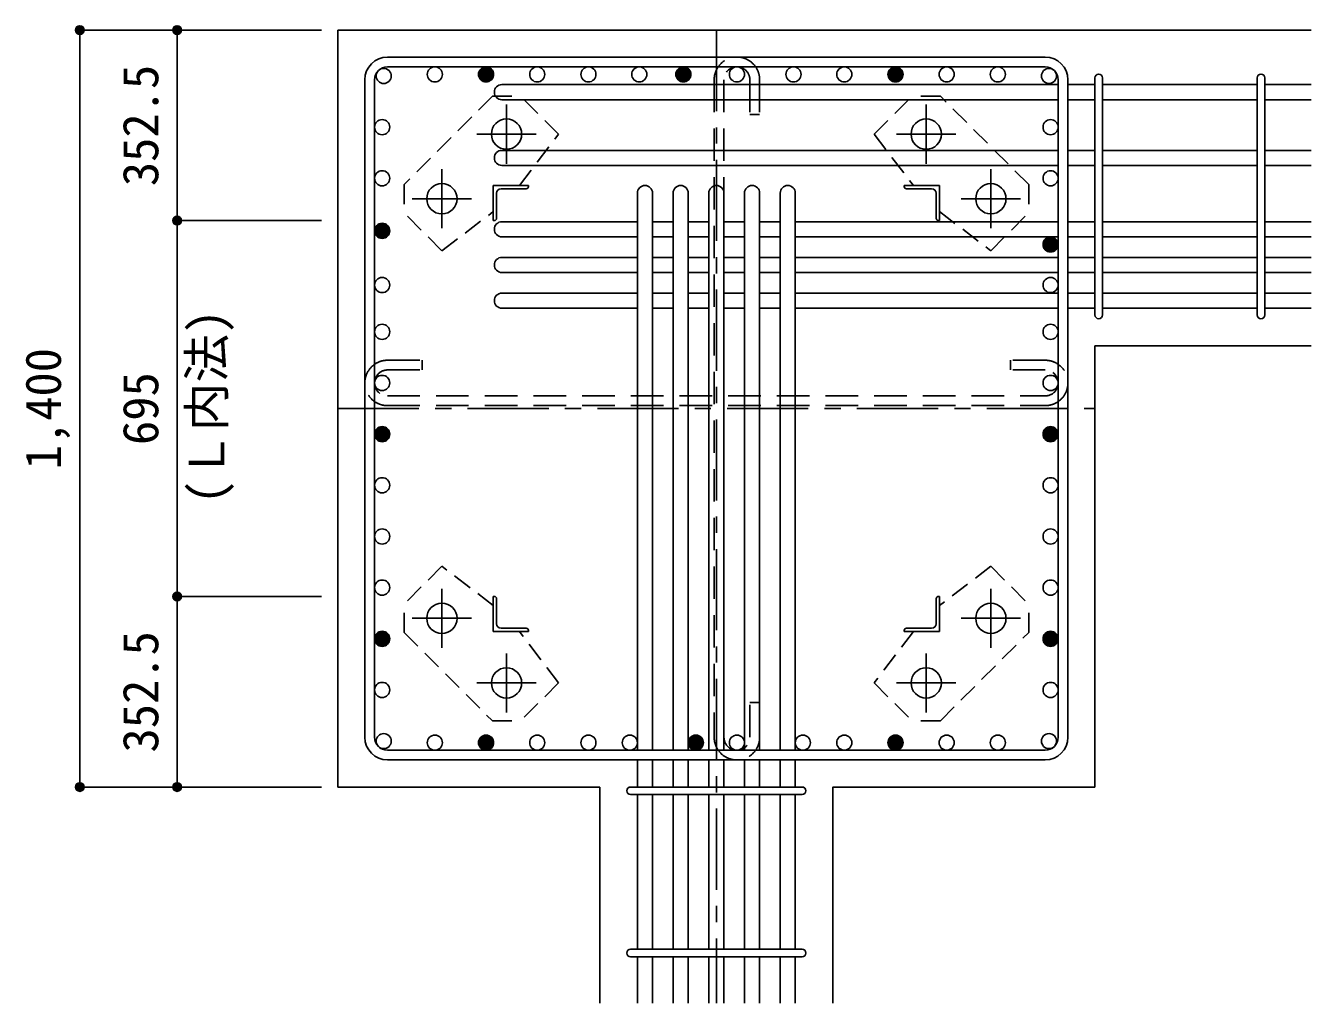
# Model space of a CAD drawing. Units: millimetres at full size, sheet at 1:30. Extents: x -5973 to 5954, y -4195 to 4201.
# Drawn here: x -725 to 1652, y 1423 to 3231 of the extents above; entities that cross this region are included whole.
import ezdxf
from ezdxf.enums import TextEntityAlignment as Align

# ---------------------------------------------------------------- set-up
doc = ezdxf.new("R2010")
doc.units = ezdxf.units.MM
doc.header["$LTSCALE"] = 30
doc.header["$PDMODE"] = 32
doc.header["$PDSIZE"] = 15
for name, pattern in [('CHAIN1', [8, 5, -1, 1, -1]), ('DASHED1', [1.8, 1.2, -0.6]), ('DASHED2', [3, 2, -1])]:
    doc.linetypes.add(name, pattern=pattern)
for name, color, linetype in [('0-1_躯体線', 2, 'Continuous'), ('0-2_アンカーボルト', 4, 'CHAIN1'), ('0-3_立上り筋', 4, 'Continuous'), ('0-4_フープ筋', 7, 'Continuous'), ('0-5_基礎梁筋', 7, 'Continuous'), ('0-6_スタラップ筋', 7, 'Continuous'), ('0-7_文字', 4, 'Continuous'), ('0-9_プレート', 4, 'DASHED1'), ('0-A_アングル', 4, 'Continuous'), ('0-C', 7, 'DASHED2'), ('0-D_寸法', 4, 'Continuous')]:
    doc.layers.add(name, color=color, linetype=linetype)
doc.styles.add('ＭＳ ゴシック', font='')
doc.styles.get('ＭＳ ゴシック').set_extended_font_data('MS Gothic')

msp = doc.modelspace()

# ---------------------------------------------------------------- linework, layer by layer
at = {"layer": '0-1_躯体線'}
for p, q in [((1652.44, 3223.3), (-147.56, 3223.3)), ((-147.56, 3223.3), (-147.56, 1823.3)), ((1252.44, 2639.3), (1652.44, 2639.3)), ((1252.44, 1823.3), (1252.44, 2639.3)), ((-147.56, 1823.3), (336.94, 1823.3)), ((336.94, 1423.3), (336.94, 1823.3))]:
    msp.add_line(p, q, dxfattribs=at)
msp.add_lwpolyline([(767.94, 1423.3), (767.94, 1823.3), (1252.44, 1823.3)], dxfattribs=at)
at = {"layer": '0-2_アンカーボルト'}
for p, q in [((164.44, 2976.1), (164.44, 3085.6)), ((940.44, 3085.6), (940.44, 2976.1)), ((109.63, 3030.8), (219.13, 3030.8)), ((885.74, 3030.8), (995.24, 3030.8)), ((44.94, 2856.6), (44.94, 2966.1)), ((1059.94, 2966.1), (1059.94, 2856.6)), ((-9.87, 2911.3), (99.63, 2911.3)), ((1005.24, 2911.3), (1114.74, 2911.3)), ((44.94, 2080.5), (44.94, 2190)), ((1059.94, 2190), (1059.94, 2080.5)), ((99.64, 2135.3), (-9.86, 2135.3)), ((1114.74, 2135.3), (1005.24, 2135.3)), ((164.44, 1961), (164.44, 2070.5)), ((940.44, 2070.5), (940.44, 1961)), ((219.14, 2015.8), (109.64, 2015.8)), ((995.24, 2015.8), (885.74, 2015.8))]:
    msp.add_line(p, q, dxfattribs=at)
at = {"layer": '0-2_アンカーボルト', "color": 3, "linetype": 'Continuous'}
for centre in [(164.44, 3030.8), (940.44, 3030.8), (44.94, 2911.3), (1059.94, 2911.3), (44.94, 2135.3), (1059.94, 2135.3), (164.44, 2015.8), (940.44, 2015.8)]:
    msp.add_circle(centre, 28, dxfattribs=at)
at = {"layer": '0-3_立上り筋', "color": 3}
for centre in [(-62.63, 3138.37), (31.99, 3141.3), (126.62, 3141.3), (221.24, 3141.3), (315.87, 3141.3), (409.94, 3141.3), (491.44, 3141.3), (590.44, 3141.3), (694.94, 3141.3), (789, 3141.3), (883.63, 3141.3), (978.26, 3141.3), (1072.88, 3141.3), (1167.51, 3138.37), (-65.56, 3043.74), (1170.44, 3043.74), (-65.56, 2949.12), (1170.44, 2949.12), (-65.56, 2851.8), (1170.44, 2826.8), (-65.56, 2751.7), (1170.44, 2751.7), (-65.56, 2665.24), (1170.44, 2665.24), (-65.56, 2570.61), (1170.44, 2570.61), (-65.56, 2475.99), (1170.44, 2475.99), (-65.56, 2381.36), (1170.44, 2381.36), (-65.56, 2286.73), (1170.44, 2286.73), (-65.56, 2192.11), (1170.44, 2192.11), (-65.56, 2097.48), (1170.44, 2097.48), (-65.56, 2002.85), (1170.44, 2002.85), (-62.63, 1908.23), (31.99, 1905.3), (126.62, 1905.3), (221.24, 1905.3), (315.87, 1905.3), (392.44, 1905.3), (514.44, 1905.3), (590.44, 1905.3), (712.44, 1905.3), (789, 1905.3), (883.63, 1905.3), (978.26, 1905.3), (1072.88, 1905.3), (1167.51, 1908.23)]:
    msp.add_circle(centre, 14, dxfattribs=at)
at = {"layer": '0-3_立上り筋'}
for centre, radius in [((126.62, 3141.3), 12.6), ((126.62, 3141.3), 11.2), ((126.62, 3141.3), 9.8), ((126.62, 3141.3), 8.4), ((126.62, 3141.3), 7), ((126.62, 3141.3), 5.6), ((126.62, 3141.3), 4.2), ((126.62, 3141.3), 2.8), ((126.62, 3141.3), 1.4), ((491.44, 3141.3), 12.6), ((491.44, 3141.3), 11.2), ((491.44, 3141.3), 9.8), ((491.44, 3141.3), 8.4), ((491.44, 3141.3), 7), ((491.44, 3141.3), 5.6), ((491.44, 3141.3), 4.2), ((491.44, 3141.3), 2.8), ((491.44, 3141.3), 1.4), ((883.63, 3141.3), 12.6), ((883.63, 3141.3), 11.2), ((883.63, 3141.3), 9.8), ((883.63, 3141.3), 8.4), ((883.63, 3141.3), 7), ((883.63, 3141.3), 5.6), ((883.63, 3141.3), 4.2), ((883.63, 3141.3), 2.8), ((883.63, 3141.3), 1.4), ((-65.56, 2851.8), 12.6), ((-65.56, 2851.8), 11.2), ((-65.56, 2851.8), 9.8), ((-65.56, 2851.8), 8.4), ((-65.56, 2851.8), 7), ((-65.56, 2851.8), 5.6), ((-65.56, 2851.8), 4.2), ((-65.56, 2851.8), 2.8), ((-65.56, 2851.8), 1.4), ((1170.44, 2826.8), 12.6), ((1170.44, 2826.8), 11.2), ((1170.44, 2826.8), 9.8), ((1170.44, 2826.8), 8.4), ((1170.44, 2826.8), 7), ((1170.44, 2826.8), 5.6), ((1170.44, 2826.8), 4.2), ((1170.44, 2826.8), 2.8), ((1170.44, 2826.8), 1.4), ((-65.56, 2475.99), 12.6), ((-65.56, 2475.99), 11.2), ((-65.56, 2475.99), 9.8), ((-65.56, 2475.99), 8.4), ((-65.56, 2475.99), 7), ((-65.56, 2475.99), 5.6), ((-65.56, 2475.99), 4.2), ((-65.56, 2475.99), 2.8), ((-65.56, 2475.99), 1.4), ((1170.44, 2475.99), 12.6), ((1170.44, 2475.99), 11.2), ((1170.44, 2475.99), 9.8), ((1170.44, 2475.99), 8.4), ((1170.44, 2475.99), 7), ((1170.44, 2475.99), 5.6), ((1170.44, 2475.99), 4.2), ((1170.44, 2475.99), 2.8), ((1170.44, 2475.99), 1.4), ((-65.56, 2097.48), 12.6), ((-65.56, 2097.48), 11.2), ((-65.56, 2097.48), 9.8), ((-65.56, 2097.48), 8.4), ((-65.56, 2097.48), 7), ((-65.56, 2097.48), 5.6), ((-65.56, 2097.48), 4.2), ((-65.56, 2097.48), 2.8), ((-65.56, 2097.48), 1.4), ((1170.44, 2097.48), 12.6), ((1170.44, 2097.48), 11.2), ((1170.44, 2097.48), 9.8), ((1170.44, 2097.48), 8.4), ((1170.44, 2097.48), 7), ((1170.44, 2097.48), 5.6), ((1170.44, 2097.48), 4.2), ((1170.44, 2097.48), 2.8), ((1170.44, 2097.48), 1.4), ((126.62, 1905.3), 12.6), ((126.62, 1905.3), 11.2), ((126.62, 1905.3), 9.8), ((126.62, 1905.3), 8.4), ((126.62, 1905.3), 7), ((126.62, 1905.3), 5.6), ((126.62, 1905.3), 4.2), ((126.62, 1905.3), 2.8), ((126.62, 1905.3), 1.4), ((514.44, 1905.3), 12.6), ((514.44, 1905.3), 11.2), ((514.44, 1905.3), 9.8), ((514.44, 1905.3), 8.4), ((514.44, 1905.3), 7), ((514.44, 1905.3), 5.6), ((514.44, 1905.3), 4.2), ((514.44, 1905.3), 2.8), ((514.44, 1905.3), 1.4), ((883.63, 1905.3), 12.6), ((883.63, 1905.3), 11.2), ((883.63, 1905.3), 9.8), ((883.63, 1905.3), 8.4), ((883.63, 1905.3), 7), ((883.63, 1905.3), 5.6), ((883.63, 1905.3), 4.2), ((883.63, 1905.3), 2.8), ((883.63, 1905.3), 1.4)]:
    msp.add_circle(centre, radius, dxfattribs=at)
at = {"layer": '0-4_フープ筋'}
for p, q in [((-55.56, 3173.3), (1160.44, 3173.3)), ((-55.56, 3155.3), (1160.44, 3155.3)), ((-97.56, 3131.3), (-97.56, 1915.3)), ((-79.56, 3131.3), (-79.56, 1915.3)), ((1184.44, 3131.3), (1184.44, 1915.3)), ((1202.44, 3131.3), (1202.44, 1915.3)), ((-55.56, 1891.3), (1160.44, 1891.3)), ((-55.56, 1873.3), (1160.44, 1873.3))]:
    msp.add_line(p, q, dxfattribs=at)
for centre, radius, start, end in [((-55.56, 3131.3), 42, 90, 180), ((1160.44, 3131.3), 42, 0, 90), ((-55.56, 3131.3), 24, 90, 180), ((1160.44, 3131.3), 24, 0, 90), ((-55.56, 1915.3), 42, 180, 270), ((-55.56, 1915.3), 24, 180, 270), ((1160.44, 1915.3), 42, 270, 0), ((1160.44, 1915.3), 24, 270, 0)]:
    msp.add_arc(centre, radius, start, end, dxfattribs=at)
at = {"layer": '0-5_基礎梁筋'}
for p, q in [((1184.44, 3122.37), (155.94, 3122.37)), ((1252.44, 3122.37), (1202.44, 3122.37)), ((1552.44, 3122.37), (1266.44, 3122.37)), ((1652.44, 3122.37), (1566.44, 3122.37)), ((1184.44, 3094.37), (155.94, 3094.37)), ((1252.44, 3094.37), (1202.44, 3094.37)), ((1552.44, 3094.37), (1266.44, 3094.37)), ((1652.44, 3094.37), (1566.44, 3094.37)), ((1184.44, 3000.8), (155.94, 3000.8)), ((1252.44, 3000.8), (1202.44, 3000.8)), ((1552.44, 3000.8), (1266.44, 3000.8)), ((1652.44, 3000.8), (1566.44, 3000.8)), ((1184.44, 2972.8), (155.94, 2972.8)), ((1252.44, 2972.8), (1202.44, 2972.8)), ((1552.44, 2972.8), (1266.44, 2972.8)), ((1652.44, 2972.8), (1566.44, 2972.8)), ((406.44, 1891.3), (406.44, 2921.8)), ((434.44, 1891.3), (434.44, 2921.8)), ((472.44, 1891.3), (472.44, 2921.8)), ((500.44, 1891.3), (500.44, 2921.8)), ((538.44, 1891.3), (538.44, 2921.8)), ((566.44, 1891.3), (566.44, 2921.8)), ((604.44, 1891.3), (604.44, 2921.8)), ((632.44, 1891.3), (632.44, 2921.8)), ((670.44, 1891.3), (670.44, 2921.8)), ((698.44, 1891.3), (698.44, 2921.8)), ((406.44, 2868.8), (155.94, 2868.8)), ((472.44, 2868.8), (434.44, 2868.8)), ((538.44, 2868.8), (500.44, 2868.8)), ((604.44, 2868.8), (566.44, 2868.8)), ((670.44, 2868.8), (632.44, 2868.8)), ((1184.44, 2868.8), (698.44, 2868.8)), ((1252.44, 2868.8), (1202.44, 2868.8)), ((1552.44, 2868.8), (1266.44, 2868.8)), ((1652.44, 2868.8), (1566.44, 2868.8)), ((406.44, 2840.8), (155.94, 2840.8)), ((472.44, 2840.8), (434.44, 2840.8)), ((538.44, 2840.8), (500.44, 2840.8)), ((604.44, 2840.8), (566.44, 2840.8)), ((670.44, 2840.8), (632.44, 2840.8)), ((1184.44, 2840.8), (698.44, 2840.8)), ((1252.44, 2840.8), (1202.44, 2840.8)), ((1552.44, 2840.8), (1266.44, 2840.8)), ((1652.44, 2840.8), (1566.44, 2840.8)), ((406.44, 2802.8), (155.94, 2802.8)), ((472.44, 2802.8), (434.44, 2802.8)), ((538.44, 2802.8), (500.44, 2802.8)), ((604.44, 2802.8), (566.44, 2802.8)), ((670.44, 2802.8), (632.44, 2802.8)), ((1184.44, 2802.8), (698.44, 2802.8)), ((1252.44, 2802.8), (1202.44, 2802.8)), ((1552.44, 2802.8), (1266.44, 2802.8)), ((1652.44, 2802.8), (1566.44, 2802.8)), ((406.44, 2774.8), (155.94, 2774.8)), ((472.44, 2774.8), (434.44, 2774.8)), ((538.44, 2774.8), (500.44, 2774.8)), ((604.44, 2774.8), (566.44, 2774.8)), ((670.44, 2774.8), (632.44, 2774.8)), ((1184.44, 2774.8), (698.44, 2774.8)), ((1252.44, 2774.8), (1202.44, 2774.8)), ((1552.44, 2774.8), (1266.44, 2774.8)), ((1652.44, 2774.8), (1566.44, 2774.8)), ((406.44, 2736.8), (155.94, 2736.8)), ((472.44, 2736.8), (434.44, 2736.8)), ((538.44, 2736.8), (500.44, 2736.8)), ((604.44, 2736.8), (566.44, 2736.8)), ((670.44, 2736.8), (632.44, 2736.8)), ((1184.44, 2736.8), (698.44, 2736.8)), ((1252.44, 2736.8), (1202.44, 2736.8)), ((1552.44, 2736.8), (1266.44, 2736.8)), ((1652.44, 2736.8), (1566.44, 2736.8)), ((406.44, 2708.8), (155.94, 2708.8)), ((472.44, 2708.8), (434.44, 2708.8)), ((538.44, 2708.8), (500.44, 2708.8)), ((604.44, 2708.8), (566.44, 2708.8)), ((670.44, 2708.8), (632.44, 2708.8)), ((1184.44, 2708.8), (698.44, 2708.8)), ((1252.44, 2708.8), (1202.44, 2708.8)), ((1552.44, 2708.8), (1266.44, 2708.8)), ((1652.44, 2708.8), (1566.44, 2708.8)), ((406.44, 1823.3), (406.44, 1873.3)), ((434.44, 1823.3), (434.44, 1873.3)), ((472.44, 1823.3), (472.44, 1873.3)), ((500.44, 1823.3), (500.44, 1873.3)), ((538.44, 1823.3), (538.44, 1873.3)), ((566.44, 1823.3), (566.44, 1873.3)), ((604.44, 1823.3), (604.44, 1873.3)), ((632.44, 1823.3), (632.44, 1873.3)), ((670.44, 1823.3), (670.44, 1873.3)), ((698.44, 1823.3), (698.44, 1873.3)), ((406.44, 1523.3), (406.44, 1809.3)), ((434.44, 1523.3), (434.44, 1809.3)), ((472.44, 1523.3), (472.44, 1809.3)), ((500.44, 1523.3), (500.44, 1809.3)), ((538.44, 1523.3), (538.44, 1809.3)), ((566.44, 1523.3), (566.44, 1809.3)), ((604.44, 1523.3), (604.44, 1809.3)), ((632.44, 1523.3), (632.44, 1809.3)), ((670.44, 1523.3), (670.44, 1809.3)), ((698.44, 1523.3), (698.44, 1809.3)), ((406.44, 1423.3), (406.44, 1509.3)), ((434.44, 1423.3), (434.44, 1509.3)), ((472.44, 1423.3), (472.44, 1509.3)), ((500.44, 1423.3), (500.44, 1509.3)), ((538.44, 1423.3), (538.44, 1509.3)), ((566.44, 1423.3), (566.44, 1509.3)), ((604.44, 1423.3), (604.44, 1509.3)), ((632.44, 1423.3), (632.44, 1509.3)), ((670.44, 1423.3), (670.44, 1509.3)), ((698.44, 1423.3), (698.44, 1509.3))]:
    msp.add_line(p, q, dxfattribs=at)
for centre, start, end in [((155.94, 3108.37), 90, 270), ((155.94, 2986.8), 90, 270), ((420.44, 2921.8), 0, 180), ((486.44, 2921.8), 0, 180), ((552.44, 2921.8), 0, 180), ((618.44, 2921.8), 0, 180), ((684.44, 2921.8), 0, 180), ((155.94, 2854.8), 90, 270), ((155.94, 2788.8), 90, 270), ((155.94, 2722.8), 90, 270)]:
    msp.add_arc(centre, 14, start, end, dxfattribs=at)
at = {"layer": '0-6_スタラップ筋'}
for p, q in [((1252.44, 2696.3), (1252.44, 3134.87)), ((1266.44, 2696.3), (1266.44, 3134.87)), ((1552.44, 2696.3), (1552.44, 3134.87)), ((1566.44, 2696.3), (1566.44, 3134.87)), ((393.94, 1823.3), (710.94, 1823.3)), ((393.94, 1809.3), (710.94, 1809.3)), ((393.94, 1523.3), (710.94, 1523.3)), ((393.94, 1509.3), (710.94, 1509.3))]:
    msp.add_line(p, q, dxfattribs=at)
for centre, start, end in [((1259.44, 3134.87), 0, 180), ((1259.44, 3134.87), 0, 180), ((1259.44, 3134.87), 0, 180), ((1259.44, 3134.87), 0, 180), ((1559.44, 3134.87), 0, 180), ((1259.44, 2696.3), 180, 0), ((1259.44, 2696.3), 180, 0), ((1259.44, 2696.3), 180, 0), ((1259.44, 2696.3), 180, 0), ((1559.44, 2696.3), 180, 0), ((393.94, 1816.3), 90, 270), ((393.94, 1816.3), 90, 270), ((393.94, 1816.3), 90, 270), ((393.94, 1816.3), 90, 270), ((710.94, 1816.3), 270, 90), ((710.94, 1816.3), 270, 90), ((710.94, 1816.3), 270, 90), ((710.94, 1816.3), 270, 90), ((393.94, 1516.3), 90, 270), ((710.94, 1516.3), 270, 90)]:
    msp.add_arc(centre, 7, start, end, dxfattribs=at)
at = {"layer": '0-9_プレート'}
for p, q in [((138.31, 3100.77), (190.63, 3100.77)), ((260.62, 3030.78), (190.63, 3100.77)), ((844.25, 3030.78), (914.24, 3100.77)), ((188.24, 2935.8), (260.62, 3030.78)), ((844.25, 3030.78), (916.64, 2935.8)), ((1129.91, 2937.43), (1129.91, 2885.1)), ((44.96, 2815.11), (-25.03, 2885.1)), ((44.96, 2815.11), (139.94, 2887.5)), ((964.94, 2887.5), (1059.92, 2815.11)), ((1059.92, 2815.11), (1129.91, 2885.1)), ((44.95, 2231.49), (-25.03, 2161.5)), ((139.94, 2159.1), (44.95, 2231.49)), ((1059.92, 2231.48), (964.93, 2159.1)), ((1059.92, 2231.48), (1129.91, 2161.49)), ((-25.03, 2109.17), (-25.03, 2161.5)), ((1129.91, 2109.17), (1129.91, 2161.5)), ((260.62, 2015.82), (188.24, 2110.8)), ((966.57, 1945.83), (1129.91, 2109.17)), ((260.62, 2015.82), (190.63, 1945.83)), ((966.57, 1945.83), (914.24, 1945.83))]:
    msp.add_line(p, q, dxfattribs=at)
for points in [[(138.31, 3100.77), (-25.03, 2937.43), (-25.03, 2885.1)], [(1129.91, 2937.43), (966.57, 3100.77), (914.24, 3100.77)], [(-25.03, 2109.17), (138.31, 1945.83), (190.63, 1945.83)], [(916.64, 2110.8), (844.25, 2015.82), (914.24, 1945.83)]]:
    msp.add_lwpolyline(points, dxfattribs=at)
at = {"layer": '0-A_アングル'}
for p, q in [((139.94, 2935.8), (204.94, 2935.8)), ((139.94, 2935.8), (139.94, 2870.8)), ((154.44, 2929.8), (200.94, 2929.8)), ((204.94, 2935.8), (204.94, 2933.8)), ((964.94, 2935.8), (899.94, 2935.8)), ((899.94, 2933.8), (899.94, 2935.8)), ((950.44, 2929.8), (903.94, 2929.8)), ((964.94, 2935.8), (964.94, 2870.8)), ((145.94, 2921.3), (145.94, 2874.8)), ((958.94, 2921.3), (958.94, 2874.8)), ((141.94, 2870.8), (139.94, 2870.8)), ((964.94, 2870.8), (962.94, 2870.8)), ((139.94, 2175.8), (141.94, 2175.8)), ((139.94, 2110.8), (139.94, 2175.8)), ((145.94, 2125.3), (145.94, 2171.8)), ((958.94, 2125.3), (958.94, 2171.8)), ((962.94, 2175.8), (964.94, 2175.8)), ((964.94, 2110.8), (964.94, 2175.8)), ((154.44, 2116.8), (200.94, 2116.8)), ((950.44, 2116.8), (903.94, 2116.8)), ((139.94, 2110.8), (204.94, 2110.8)), ((204.94, 2112.8), (204.94, 2110.8)), ((899.94, 2110.8), (899.94, 2112.8)), ((964.94, 2110.8), (899.94, 2110.8))]:
    msp.add_line(p, q, dxfattribs=at)
for centre, radius, start, end in [((154.44, 2921.3), 8.5, 90, 180), ((200.94, 2933.8), 4, 270, 0), ((903.94, 2933.8), 4, 180, 270), ((950.44, 2921.3), 8.5, 0, 90), ((141.94, 2874.8), 4, 270, 0), ((962.94, 2874.8), 4, 180, 270), ((141.94, 2171.8), 4, 0, 90), ((962.94, 2171.8), 4, 90, 180), ((154.44, 2125.3), 8.5, 180, 270), ((200.94, 2112.8), 4, 0, 90), ((903.94, 2112.8), 4, 90, 180), ((950.44, 2125.3), 8.5, 270, 0)]:
    msp.add_arc(centre, radius, start, end, dxfattribs=at)
at = {"layer": '0-C'}
for p, q in [((548.44, 3131.3), (548.44, 1915.3)), ((566.44, 3131.3), (566.44, 1915.3)), ((614.44, 3131.3), (614.44, 3067.3)), ((632.44, 3131.3), (632.44, 3067.3)), ((632.44, 3067.3), (614.44, 3067.3)), ((-55.56, 2612.61), (8.44, 2612.61)), ((-55.56, 2594.61), (8.44, 2594.61)), ((8.44, 2612.61), (8.44, 2594.61)), ((1160.44, 2594.61), (1096.44, 2594.61)), ((-55.56, 2546.61), (1160.44, 2546.61)), ((-55.56, 2528.61), (1160.44, 2528.61)), ((614.44, 1915.3), (614.44, 1979.3))]:
    msp.add_line(p, q, dxfattribs=at)
for points in [[(1160.44, 2612.61), (1096.44, 2612.61), (1096.44, 2594.61)], [(632.44, 1915.3), (632.44, 1979.3), (614.44, 1979.3)]]:
    msp.add_lwpolyline(points, dxfattribs=at)
for centre, radius, start, end in [((590.44, 3131.3), 42, 0, 180), ((590.44, 3131.3), 24, 0, 180), ((-55.56, 2570.61), 42, 90, 270), ((-55.56, 2570.61), 24, 90, 270), ((1160.44, 2570.61), 42, 270, 90), ((1160.44, 2570.61), 24, 270, 90), ((590.44, 1915.3), 42, 180, 0), ((590.44, 1915.3), 24, 180, 0)]:
    msp.add_arc(centre, radius, start, end, dxfattribs=at)
at = {"layer": '0-D_寸法'}
for p, q in [((-624.6, 3223.3), (-444.6, 3223.3)), ((-624.6, 3223.3), (-444.6, 3223.3)), ((-624.6, 1823.3), (-624.6, 3223.3)), ((-444.6, 3223.3), (-444.6, 2870.8)), ((-444.6, 3223.3), (-177.56, 3223.3)), ((-444.6, 2870.8), (-177.56, 2870.8)), ((-444.6, 2870.8), (-444.6, 2175.8)), ((-444.6, 2175.8), (-177.56, 2175.8)), ((-444.6, 2175.8), (-444.6, 1823.3)), ((-624.6, 1823.3), (-444.6, 1823.3)), ((-444.6, 1823.3), (-177.56, 1823.3)), ((-444.6, 1823.3), (-177.56, 1823.3))]:
    msp.add_line(p, q, dxfattribs=at)
at = {"layer": '0-D_寸法', "linetype": 'CHAIN1'}
for p, q in [((552.44, 3223.3), (552.44, 1423.3)), ((-147.56, 2523.3), (1252.44, 2523.3))]:
    msp.add_line(p, q, dxfattribs=at)
at = {"layer": '0-D_寸法'}
for centre, radius in [((-624.6, 3223.3), 8), ((-624.6, 3223.3), 7.2), ((-624.6, 3223.3), 6.4), ((-624.6, 3223.3), 5.6), ((-624.6, 3223.3), 4.8), ((-624.6, 3223.3), 4), ((-624.6, 3223.3), 3.2), ((-624.6, 3223.3), 2.4), ((-624.6, 3223.3), 1.6), ((-624.6, 3223.3), 0.8), ((-444.6, 3223.3), 8), ((-444.6, 3223.3), 7.2), ((-444.6, 3223.3), 6.4), ((-444.6, 3223.3), 5.6), ((-444.6, 3223.3), 4.8), ((-444.6, 3223.3), 4), ((-444.6, 3223.3), 3.2), ((-444.6, 3223.3), 2.4), ((-444.6, 3223.3), 1.6), ((-444.6, 3223.3), 0.8), ((-444.6, 2870.8), 8), ((-444.6, 2870.8), 7.2), ((-444.6, 2870.8), 6.4), ((-444.6, 2870.8), 5.6), ((-444.6, 2870.8), 4.8), ((-444.6, 2870.8), 4), ((-444.6, 2870.8), 3.2), ((-444.6, 2870.8), 2.4), ((-444.6, 2870.8), 1.6), ((-444.6, 2870.8), 0.8), ((-444.6, 2175.8), 8), ((-444.6, 2175.8), 7.2), ((-444.6, 2175.8), 6.4), ((-444.6, 2175.8), 5.6), ((-444.6, 2175.8), 4.8), ((-444.6, 2175.8), 4), ((-444.6, 2175.8), 3.2), ((-444.6, 2175.8), 2.4), ((-444.6, 2175.8), 1.6), ((-444.6, 2175.8), 0.8), ((-624.6, 1823.3), 8), ((-624.6, 1823.3), 7.2), ((-444.6, 1823.3), 8), ((-444.6, 1823.3), 7.2), ((-624.6, 1823.3), 6.4), ((-624.6, 1823.3), 5.6), ((-624.6, 1823.3), 4.8), ((-624.6, 1823.3), 4), ((-624.6, 1823.3), 3.2), ((-624.6, 1823.3), 2.4), ((-624.6, 1823.3), 1.6), ((-624.6, 1823.3), 0.8), ((-444.6, 1823.3), 6.4), ((-444.6, 1823.3), 5.6), ((-444.6, 1823.3), 4.8), ((-444.6, 1823.3), 4), ((-444.6, 1823.3), 3.2), ((-444.6, 1823.3), 2.4), ((-444.6, 1823.3), 1.6), ((-444.6, 1823.3), 0.8)]:
    msp.add_circle(centre, radius, dxfattribs=at)
at = {"layer": '0-D_寸法', "color": 7}
for p in [(-624.6, 3223.3), (-444.6, 3223.3), (-444.6, 2870.8), (-444.6, 2175.8), (-624.6, 1823.3), (-444.6, 1823.3)]:
    msp.add_point(p, dxfattribs=at)

# ---------------------------------------------------------------- texts
at = {"layer": '0-7_文字', "style": 'ＭＳ ゴシック'}
msp.add_text('(Ｌ内法)', height=65.98, rotation=90, dxfattribs=at).set_placement((-337.36, 2346.52), align=Align.BOTTOM_LEFT)
at = {"layer": '0-D_寸法', "style": 'ＭＳ ゴシック'}
for s, p in [('352.5', (-459.6, 2934.55)), ('1,400', (-639.6, 2410.8)), ('695', (-459.6, 2455.8)), ('352.5', (-459.6, 1887.05))]:
    msp.add_text(s, height=65.98, rotation=90, dxfattribs=at).set_placement(p, align=Align.BOTTOM_LEFT)

doc.saveas('drawing.dxf')
